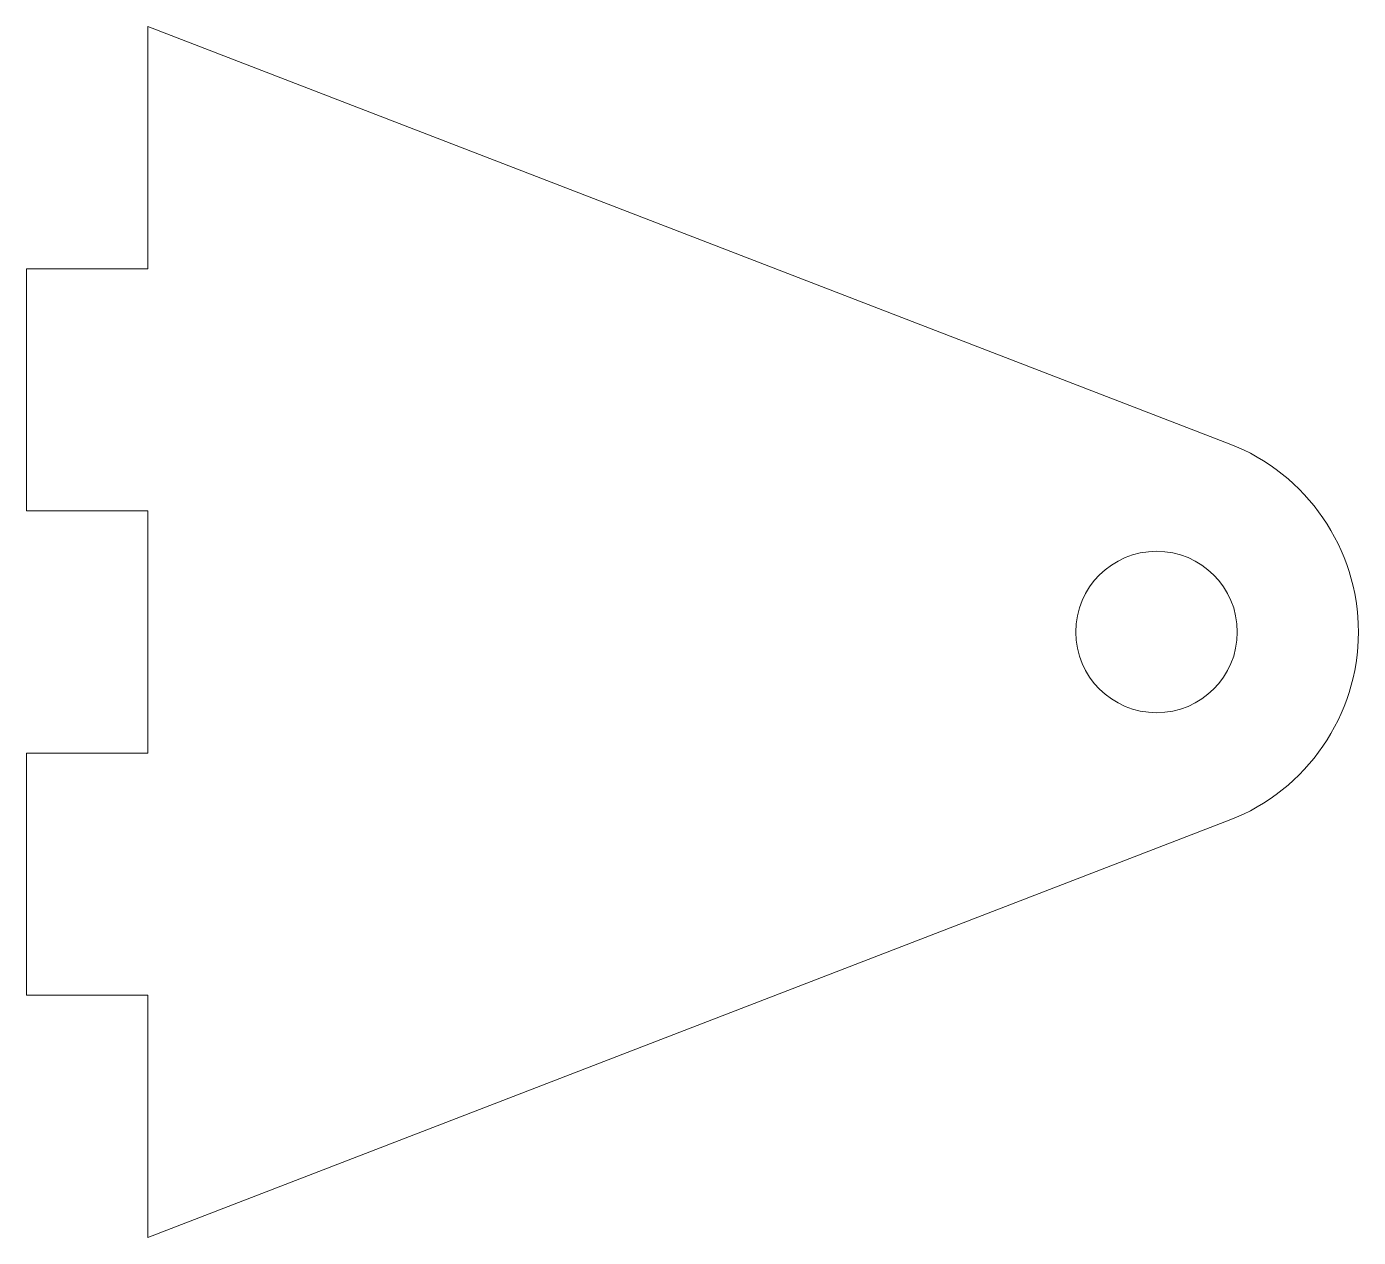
# Model space of a CAD drawing. Extents: x -80.5 to -47.5, y -15 to 15.
import ezdxf

# ---------------------------------------------------------------- set-up
doc = ezdxf.new("R2010")
doc.units = 0
doc.layers.get('0').update_dxf_attribs({"linetype": 'CONTINUOUS', "lineweight": 5, "true_color": 0xffffff})

# ---------------------------------------------------------------- blocks, each defined once
blk = doc.blocks.new('BODY013')
at = {"color": 0}
for p, q in [((-77.5, 15), (-50.701, 4.665)), ((-77.5, 9), (-77.5, 15)), ((-80.5, 3), (-80.5, 9)), ((-80.5, 9), (-77.5, 9)), ((-77.5, 3), (-80.5, 3)), ((-77.5, -3), (-77.5, 3)), ((-80.5, -9), (-80.5, -3)), ((-80.5, -3), (-77.5, -3)), ((-50.701, -4.665), (-77.5, -15)), ((-77.5, -9), (-80.5, -9)), ((-77.5, -15), (-77.5, -9))]:
    blk.add_line(p, q, dxfattribs=at)
blk.add_circle((-52.5, 0), 2, dxfattribs=at)
blk.add_arc((-52.5, 0), 5, -68.9112, 68.9112, dxfattribs=at)

msp = doc.modelspace()

# ---------------------------------------------------------------- block references
at = {"color": 0}
msp.add_blockref('BODY013', (0, 0), dxfattribs=at)

doc.saveas('drawing.dxf')
